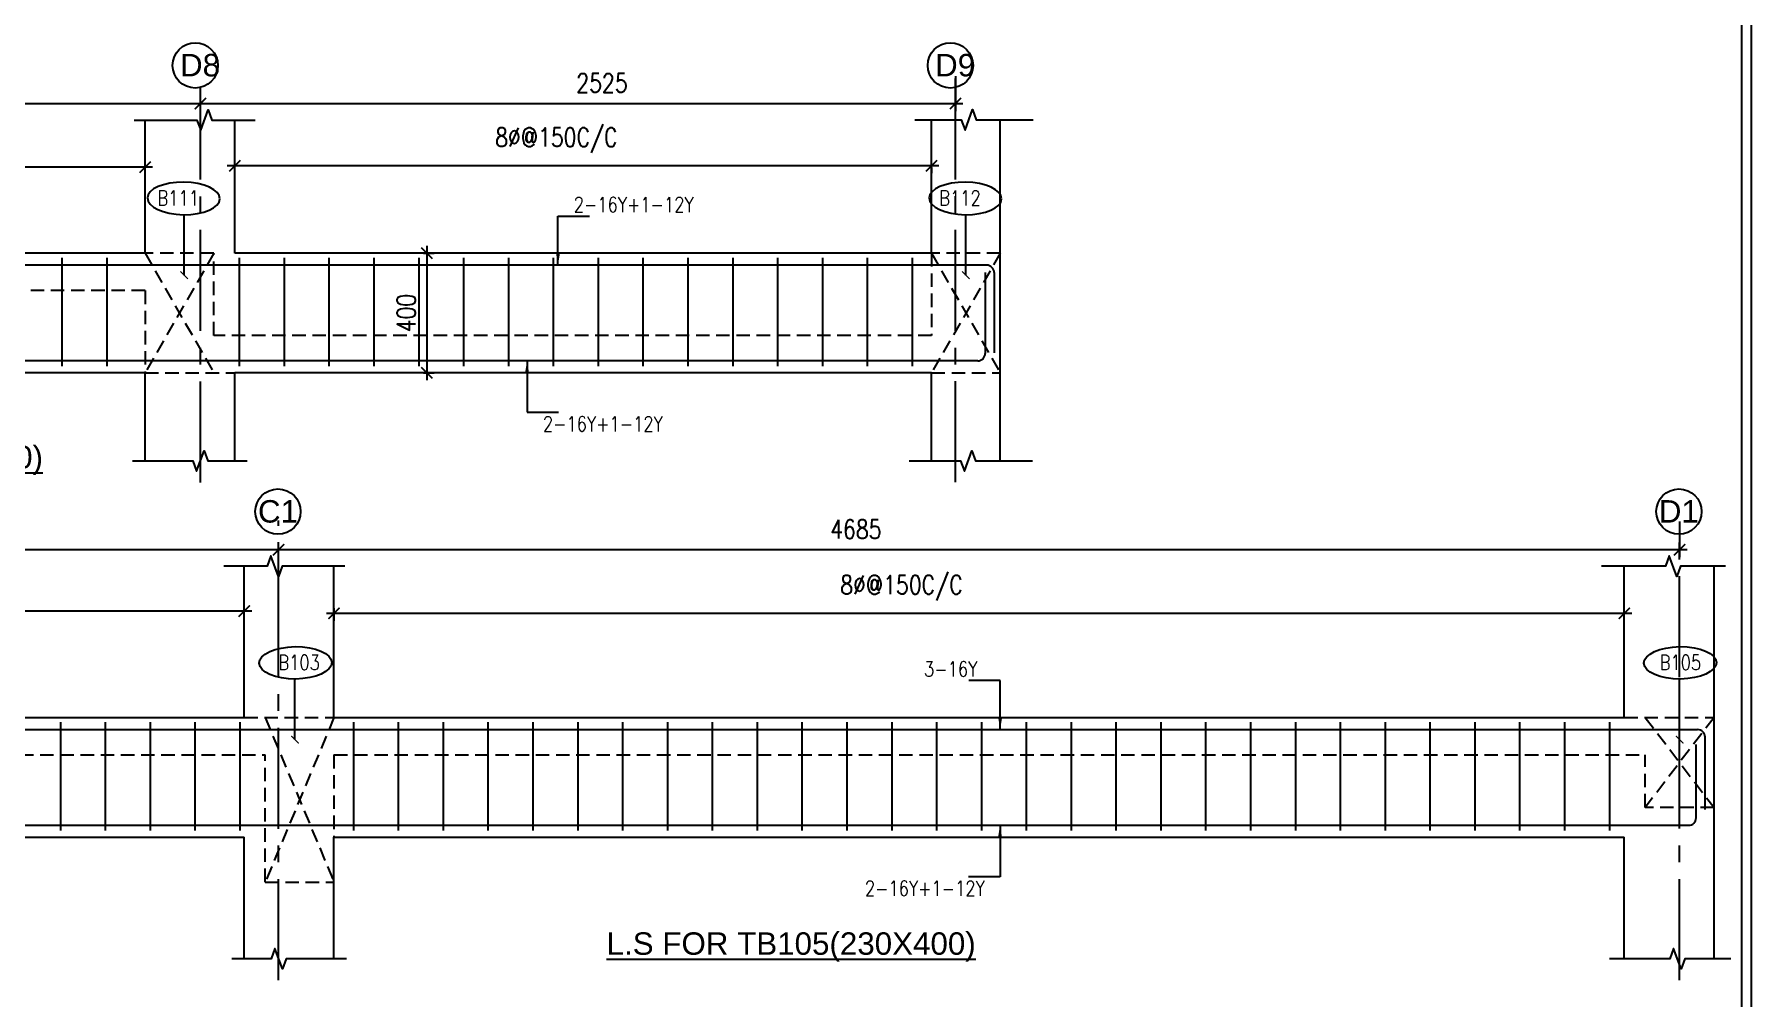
# Model space of a CAD drawing. Header units: millimetres. Extents: x 12977220 to 13113408, y -169657 to -55898.
# Drawn here: x 13086670 to 13092413, y -85371 to -82151 of the extents above; entities that cross this region are included whole.
import ezdxf

# ---------------------------------------------------------------- set-up
doc = ezdxf.new("R2010")
doc.units = ezdxf.units.MM
doc.header["$LTSCALE"] = 3
doc.header["$PDMODE"] = 66
for name, pattern in [('CENTER', [2, 1.25, -0.25, 0.25, -0.25]), ('CENTER2', [1.125, 0.75, -0.125, 0.125, -0.125]), ('HIDDEN', [0.375, 0.25, -0.125]), ('HIDDENX2', [0.75, 0.5, -0.25])]:
    doc.linetypes.add(name, pattern=pattern)
for name, color, linetype in [('BEAM ROD', 211, 'Continuous'), ('COLUMN-NAME', 83, 'Continuous'), ('DIM', 9, 'Continuous'), ('FOOTING', 60, 'Continuous'), ('GRID', 8, 'CENTER'), ('GRIDNAME', 83, 'Continuous'), ('Hidden', 5, 'HIDDEN'), ('STRIPS-COL-MID', 1, 'Continuous')]:
    doc.layers.add(name, color=color, linetype=linetype)
doc.styles.add('ariel', font='ARIAL.TTF')
doc.styles.add('ROMANS', font='romans.shx', dxfattribs={"width": 0.8})
doc.styles.add('ROMANT', font='romant.shx', dxfattribs={"width": 0.75})
doc.styles.add('STYLE1', font='romans.shx', dxfattribs={"width": 0.8})
doc.dimstyles.new('1NNN', dxfattribs={"dimtxt": 0.5, "dimasz": 0.625, "dimexe": 0.25, "dimexo": 0.25, "dimgap": 0.375, "dimtad": 1, "dimdec": 0, "dimzin": 0, "dimdsep": 46, "dimtxsty": 'ROMANS', "dimblk": 'ARCHTICK', "dimcen": 0.0225, "dimdle": 0.25, "dimclrd": 9, "dimclre": 9, "dimclrt": 4, "dimadec": 0, "dimazin": 0, "dimtfac": 1, "dimtdec": 0, "dimtofl": 0, "dimtmove": 0, "dimatfit": 3, "dimfxl": 1, "dimtvp": 0.25, "dimtolj": 1, "dimtzin": 0, "dimarcsym": 0})
doc.dimstyles.new('DIM', dxfattribs={"dimtxt": 3, "dimasz": 1, "dimexe": 1, "dimexo": 1, "dimgap": 0.5, "dimtad": 1, "dimdec": 0, "dimdsep": 46, "dimtxsty": 'ROMANT', "dimblk": 'DOT', "dimcen": 2, "dimdle": 1, "dimclrd": 9, "dimclre": 9, "dimclrt": 123, "dimadec": 0, "dimazin": 0, "dimtfac": 1, "dimtdec": 0, "dimtmove": 2, "dimatfit": 2, "dimldrblk": 'ARCHTICK', "dimfxl": 1, "dimarcsym": 0})

# ---------------------------------------------------------------- blocks, each defined once
blk = doc.blocks.new('_ARCHTICK')
at = {"color": 0, "linetype": 'ByBlock', "const_width": 0.15}
blk.add_lwpolyline([(-0.5, -0.5), (0.5, 0.5)], dxfattribs=at)
blk = doc.blocks.new('*D807')
at = {"layer": 'Defpoints', "color": 0, "transparency": 16777216}
for p in [(13083455.6, -82262.3), (13087225.6, -82381.9), (13087225.6, -82422.6)]:
    blk.add_point(p, dxfattribs=at)
at = {"layer": 'DIM', "color": 8, "lineweight": -2, "transparency": 16777216}
for p, q in [((13083455.6, -82287.3), (13083455.6, -82406.9)), ((13083430.6, -82381.9), (13087250.6, -82381.9)), ((13087225.6, -82397.6), (13087225.6, -82356.9))]:
    blk.add_line(p, q, dxfattribs=at)
at = {"layer": 'DIM', "color": 8, "lineweight": -2, "transparency": 16777216, "xscale": 37.5, "yscale": 37.5, "zscale": 37.5, "rotation": 180}
blk.add_blockref('_ARCHTICK', (13083455.6, -82381.9), dxfattribs=at)
at = {"layer": 'DIM', "color": 8, "lineweight": -2, "transparency": 16777216, "xscale": 37.5, "yscale": 37.5, "zscale": 37.5}
blk.add_blockref('_ARCHTICK', (13087225.6, -82381.9), dxfattribs=at)
at = {"layer": 'DIM', "color": 6, "transparency": 16777216, "insert": (13085295.3, -82313.2), "char_height": 62.5, "attachment_point": 5, "style": 'ROMANS'}
blk.add_mtext('\\A1;3770', dxfattribs=at)
blk = doc.blocks.new('*D808')
at = {"layer": 'Defpoints', "color": 0, "transparency": 16777216}
for p in [(13089750.6, -82265.6), (13089750.6, -82381.9), (13087225.6, -82420.3)]:
    blk.add_point(p, dxfattribs=at)
at = {"layer": 'DIM', "color": 8, "lineweight": -2, "transparency": 16777216}
for p, q in [((13089750.6, -82290.6), (13089750.6, -82406.9)), ((13087200.6, -82381.9), (13089775.6, -82381.9)), ((13087225.6, -82395.3), (13087225.6, -82356.9))]:
    blk.add_line(p, q, dxfattribs=at)
at = {"layer": 'DIM', "color": 8, "lineweight": -2, "transparency": 16777216, "xscale": 37.5, "yscale": 37.5, "zscale": 37.5, "rotation": 180}
blk.add_blockref('_ARCHTICK', (13087225.6, -82381.9), dxfattribs=at)
at = {"layer": 'DIM', "color": 8, "lineweight": -2, "transparency": 16777216, "xscale": 37.5, "yscale": 37.5, "zscale": 37.5}
blk.add_blockref('_ARCHTICK', (13089750.6, -82381.9), dxfattribs=at)
at = {"layer": 'DIM', "color": 6, "transparency": 16777216, "insert": (13088568.7, -82313.2), "char_height": 62.5, "attachment_point": 5, "style": 'ROMANS'}
blk.add_mtext('\\A1;2525', dxfattribs=at)
blk = doc.blocks.new('*D809')
at = {"layer": 'Defpoints', "color": 0, "transparency": 16777216}
for p in [(13087946.4, -82882.2), (13087946.4, -83282.2), (13087982.8, -83282.2)]:
    blk.add_point(p, dxfattribs=at)
at = {"layer": 'DIM', "color": 8, "lineweight": -2, "transparency": 16777216}
for p, q in [((13087982.8, -82857.2), (13087982.8, -83307.2)), ((13087971.4, -82882.2), (13088007.8, -82882.2)), ((13087971.4, -83282.2), (13088007.8, -83282.2))]:
    blk.add_line(p, q, dxfattribs=at)
at = {"layer": 'DIM', "color": 8, "lineweight": -2, "transparency": 16777216, "xscale": 37.5, "yscale": 37.5, "zscale": 37.5}
for p, rotation in [((13087982.8, -82882.2), 90), ((13087982.8, -83282.2), 270)]:
    blk.add_blockref('_ARCHTICK', p, dxfattribs=dict(at, rotation=rotation))
at = {"layer": 'DIM', "color": 6, "transparency": 16777216, "insert": (13087914, -83082.2), "char_height": 62.5, "attachment_point": 5, "rotation": 90, "style": 'ROMANS'}
blk.add_mtext('\\A1;400', dxfattribs=at)
blk = doc.blocks.new('*D810')
at = {"layer": 'Defpoints', "color": 0, "transparency": 16777216}
for p in [(13083570.5, -82594.6), (13083570.5, -82598.3), (13087040.6, -82660.6)]:
    blk.add_point(p, dxfattribs=at)
at = {"layer": 'DIM', "color": 8, "lineweight": -2, "transparency": 16777216}
for p, q in [((13083570.5, -82573.3), (13083570.5, -82569.6)), ((13087040.6, -82635.6), (13087040.6, -82569.6)), ((13087065.6, -82594.6), (13083545.5, -82594.6))]:
    blk.add_line(p, q, dxfattribs=at)
at = {"layer": 'DIM', "color": 8, "lineweight": -2, "transparency": 16777216, "xscale": 37.5, "yscale": 37.5, "zscale": 37.5, "rotation": 180}
blk.add_blockref('_ARCHTICK', (13083570.5, -82594.6), dxfattribs=at)
at = {"layer": 'DIM', "color": 8, "lineweight": -2, "transparency": 16777216, "xscale": 37.5, "yscale": 37.5, "zscale": 37.5}
blk.add_blockref('_ARCHTICK', (13087040.6, -82594.6), dxfattribs=at)
at = {"layer": 'DIM', "color": 6, "transparency": 16777216, "insert": (13085305.6, -82509.5), "char_height": 62.5, "attachment_point": 5, "style": 'ROMANS'}
blk.add_mtext('\\A1;8%%C@150C/C', dxfattribs=at)
blk = doc.blocks.new('*D811')
at = {"layer": 'Defpoints', "color": 0, "transparency": 16777216}
for p in [(13089670.6, -82570.7), (13087340.6, -82590.1), (13087340.6, -82593.7)]:
    blk.add_point(p, dxfattribs=at)
at = {"layer": 'DIM', "color": 8, "lineweight": -2, "transparency": 16777216}
for p, q in [((13087340.6, -82568.7), (13087340.6, -82565.1)), ((13089695.6, -82590.1), (13087315.6, -82590.1)), ((13089670.6, -82595.7), (13089670.6, -82615.1))]:
    blk.add_line(p, q, dxfattribs=at)
at = {"layer": 'DIM', "color": 8, "lineweight": -2, "transparency": 16777216, "xscale": 37.5, "yscale": 37.5, "zscale": 37.5, "rotation": 180}
blk.add_blockref('_ARCHTICK', (13087340.6, -82590.1), dxfattribs=at)
at = {"layer": 'DIM', "color": 8, "lineweight": -2, "transparency": 16777216, "xscale": 37.5, "yscale": 37.5, "zscale": 37.5}
blk.add_blockref('_ARCHTICK', (13089670.6, -82590.1), dxfattribs=at)
at = {"layer": 'DIM', "color": 6, "transparency": 16777216, "insert": (13088416, -82504.9), "char_height": 62.5, "attachment_point": 5, "style": 'ROMANS'}
blk.add_mtext('\\A1;8%%C@150C/C', dxfattribs=at)
blk = doc.blocks.new('_Dot')
at = {"color": 0, "linetype": 'ByBlock', "lineweight": -2}
blk.add_line((-0.5, 0), (-1, 0), dxfattribs=at)
at = {"color": 0, "linetype": 'ByBlock', "const_width": 0.5}
blk.add_lwpolyline([(-0.25, 0, 1), (0.25, 0, 1)], format="xyb", close=True, dxfattribs=at)
blk = doc.blocks.new('*D818')
at = {"layer": 'Defpoints', "color": 0, "transparency": 16777216}
for p in [(13092172.4, -83754.1), (13087487.4, -83873.8), (13087487.4, -83996.2)]:
    blk.add_point(p, dxfattribs=at)
at = {"layer": 'DIM', "color": 8, "lineweight": -2, "transparency": 16777216}
for p, q in [((13092172.4, -83779.1), (13092172.4, -83898.8)), ((13092197.4, -83873.8), (13087462.4, -83873.8)), ((13087487.4, -83971.2), (13087487.4, -83848.8))]:
    blk.add_line(p, q, dxfattribs=at)
at = {"layer": 'DIM', "color": 8, "lineweight": -2, "transparency": 16777216, "xscale": 37.5, "yscale": 37.5, "zscale": 37.5, "rotation": 180}
blk.add_blockref('_ARCHTICK', (13087487.4, -83873.8), dxfattribs=at)
at = {"layer": 'DIM', "color": 8, "lineweight": -2, "transparency": 16777216, "xscale": 37.5, "yscale": 37.5, "zscale": 37.5}
blk.add_blockref('_ARCHTICK', (13092172.4, -83873.8), dxfattribs=at)
at = {"layer": 'DIM', "color": 6, "transparency": 16777216, "insert": (13089417.7, -83805), "char_height": 62.5, "attachment_point": 5, "style": 'ROMANS'}
blk.add_mtext('\\A1;4685', dxfattribs=at)
blk = doc.blocks.new('*D819')
at = {"layer": 'Defpoints', "color": 0, "transparency": 16777216}
for p in [(13083437.4, -83757.4), (13083437.4, -83873.8), (13087487.4, -83983.5)]:
    blk.add_point(p, dxfattribs=at)
at = {"layer": 'DIM', "color": 8, "lineweight": -2, "transparency": 16777216}
for p, q in [((13083437.4, -83782.4), (13083437.4, -83898.8)), ((13087512.4, -83873.8), (13083412.4, -83873.8)), ((13087487.4, -83958.5), (13087487.4, -83848.8))]:
    blk.add_line(p, q, dxfattribs=at)
at = {"layer": 'DIM', "color": 8, "lineweight": -2, "transparency": 16777216, "xscale": 37.5, "yscale": 37.5, "zscale": 37.5, "rotation": 180}
blk.add_blockref('_ARCHTICK', (13083437.4, -83873.8), dxfattribs=at)
at = {"layer": 'DIM', "color": 8, "lineweight": -2, "transparency": 16777216, "xscale": 37.5, "yscale": 37.5, "zscale": 37.5}
blk.add_blockref('_ARCHTICK', (13087487.4, -83873.8), dxfattribs=at)
at = {"layer": 'DIM', "color": 6, "transparency": 16777216, "insert": (13086144.4, -83805), "char_height": 62.5, "attachment_point": 5, "style": 'ROMANS'}
blk.add_mtext('\\A1;4050', dxfattribs=at)
blk = doc.blocks.new('*D821')
at = {"layer": 'Defpoints', "color": 0, "transparency": 16777216}
for p in [(13087672.4, -84043.4), (13087672.4, -84086.3), (13091987.4, -84105.4)]:
    blk.add_point(p, dxfattribs=at)
at = {"layer": 'DIM', "color": 8, "lineweight": -2, "transparency": 16777216}
for p, q in [((13087672.4, -84068.4), (13087672.4, -84111.3)), ((13091987.4, -84080.4), (13091987.4, -84061.3)), ((13092012.4, -84086.3), (13087647.4, -84086.3))]:
    blk.add_line(p, q, dxfattribs=at)
at = {"layer": 'DIM', "color": 8, "lineweight": -2, "transparency": 16777216, "xscale": 37.5, "yscale": 37.5, "zscale": 37.5, "rotation": 180}
blk.add_blockref('_ARCHTICK', (13087672.4, -84086.3), dxfattribs=at)
at = {"layer": 'DIM', "color": 8, "lineweight": -2, "transparency": 16777216, "xscale": 37.5, "yscale": 37.5, "zscale": 37.5}
blk.add_blockref('_ARCHTICK', (13091987.4, -84086.3), dxfattribs=at)
at = {"layer": 'DIM', "color": 6, "transparency": 16777216, "insert": (13089570.1, -84001.2), "char_height": 62.5, "attachment_point": 5, "style": 'ROMANS'}
blk.add_mtext('\\A1;8%%C@150C/C', dxfattribs=at)
blk = doc.blocks.new('*D822')
at = {"layer": 'Defpoints', "color": 0, "transparency": 16777216}
for p in [(13083587.4, -84078.9), (13083587.4, -84125.9), (13087372.4, -84149.5)]:
    blk.add_point(p, dxfattribs=at)
at = {"layer": 'DIM', "color": 8, "lineweight": -2, "transparency": 16777216}
for p, q in [((13083587.4, -84100.9), (13083587.4, -84053.9)), ((13087372.4, -84124.5), (13087372.4, -84053.9)), ((13087397.4, -84078.9), (13083562.4, -84078.9))]:
    blk.add_line(p, q, dxfattribs=at)
at = {"layer": 'DIM', "color": 8, "lineweight": -2, "transparency": 16777216, "xscale": 37.5, "yscale": 37.5, "zscale": 37.5, "rotation": 180}
blk.add_blockref('_ARCHTICK', (13083587.4, -84078.9), dxfattribs=at)
at = {"layer": 'DIM', "color": 8, "lineweight": -2, "transparency": 16777216, "xscale": 37.5, "yscale": 37.5, "zscale": 37.5}
blk.add_blockref('_ARCHTICK', (13087372.4, -84078.9), dxfattribs=at)
at = {"layer": 'DIM', "color": 6, "transparency": 16777216, "insert": (13085587.4, -83993.8), "char_height": 62.5, "attachment_point": 5, "style": 'ROMANS'}
blk.add_mtext('\\A1; 8%%C@150C/C', dxfattribs=at)

msp = doc.modelspace()

# ---------------------------------------------------------------- linework, layer by layer
at = {"layer": 'BEAM ROD', "color": 2}
for p, q in [((13087081.3, -82922.2), (13083395.6, -82922.2)), ((13089855.2, -82922.2), (13087081.3, -82922.2)), ((13089850.2, -82947.2), (13089850.2, -83217.2)), ((13089880.2, -82947.2), (13089880.2, -83215.2)), ((13089825.2, -83242.2), (13083425.6, -83242.2)), ((13083332.9, -84474.8), (13087631.8, -84474.8)), ((13087631.8, -84474.8), (13092232.4, -84474.8)), ((13092227.4, -84769.8), (13092227.4, -84525.1)), ((13092257.4, -84741.6), (13092257.4, -84499.8)), ((13083362.9, -84794.8), (13092202.4, -84794.8))]:
    msp.add_line(p, q, dxfattribs=at)
for centre, start, end in [((13089855.2, -82947.2), 0, 90), ((13089825.2, -83217.2, 0), 270, 360), ((13092232.4, -84499.8), 0, 90), ((13092202.4, -84769.8, 0), 270, 0)]:
    msp.add_arc(centre, 25, start, end, dxfattribs=at)
at = {"layer": 'COLUMN-NAME', "color": 8, "linetype": 'HIDDENX2', "ltscale": 30}
for p, q in [((13087270.6, -82882.2), (13087040.6, -82882.2)), ((13087040.6, -82882.2), (13087270.6, -83282.2)), ((13087270.6, -82882.2), (13087040.6, -83282.2)), ((13087270.6, -83157.2), (13087270.6, -82882.2)), ((13089900.6, -82882.2), (13089670.6, -82882.2)), ((13089670.6, -82882.2), (13089670.6, -83157.2)), ((13089670.6, -82882.2), (13089900.6, -83282.2)), ((13089900.6, -82882.2), (13089670.6, -83282.2)), ((13087040.6, -83007.2), (13083570.6, -83007.2)), ((13087040.6, -83007.2), (13087040.6, -83282.2)), ((13089670.6, -83157.2), (13087270.6, -83157.2)), ((13087040.6, -83282.2), (13087340.6, -83282.2)), ((13089670.6, -83282.2), (13089900.6, -83282.2)), ((13087372.4, -84434.8), (13087672.4, -84434.8)), ((13087672.4, -84434.8), (13087442.4, -84984.8)), ((13087442.4, -84434.8), (13087672.4, -84984.8)), ((13091987.4, -84434.8), (13092287.4, -84434.8)), ((13092287.4, -84434.8), (13092057.4, -84734.8)), ((13092057.4, -84434.8), (13092287.4, -84734.8)), ((13083517.4, -84559.8), (13087442.4, -84559.8)), ((13087442.4, -84984.8), (13087442.4, -84559.8)), ((13087672.4, -84559.8), (13092057.4, -84559.8)), ((13087672.4, -84559.8), (13087672.4, -84834.8)), ((13092057.4, -84734.8), (13092057.4, -84559.8)), ((13092287.4, -84734.8), (13092057.4, -84734.8)), ((13087442.4, -84984.8), (13087442.4, -84834.8)), ((13087442.4, -84984.8), (13087672.4, -84984.8))]:
    msp.add_line(p, q, dxfattribs=at)
at = {"layer": 'DIM', "linetype": 'ByBlock', "ltscale": 500}
msp.add_line((13092380.3, -92383), (13092380.3, -78589), dxfattribs=at)
at = {"layer": 'DIM', "color": 1, "linetype": 'ByBlock', "ltscale": 500}
for p, q in [((13087040.6, -82882.2), (13087040.6, -82438)), ((13087340.6, -82882.2), (13087340.6, -82437.4)), ((13089670.6, -82882.2), (13089670.6, -82437.4)), ((13089900.6, -83282.2), (13089900.6, -82437.4)), ((13087040.6, -82882.2), (13083570.6, -82882.2)), ((13089670.6, -82882.2), (13087340.6, -82882.2)), ((13087040.6, -83282.2), (13083570.6, -83282.2)), ((13087040.6, -83577.4), (13087040.6, -83282.2)), ((13087340.6, -83576.9), (13087340.6, -83282.2)), ((13089670.6, -83282.2), (13087340.6, -83282.2)), ((13089670.6, -83576.9), (13089670.6, -83282.2)), ((13089900.6, -83576.9), (13089900.6, -83282.2)), ((13087372.4, -84434.8), (13087372.4, -83929.3)), ((13087672.4, -84434.8), (13087672.4, -83929.8)), ((13091987.4, -84434.8), (13091987.4, -83929.3)), ((13092287.4, -84434.8), (13092287.4, -83929.3)), ((13083587.4, -84434.8), (13087372.4, -84434.8)), ((13087672.4, -84434.8), (13091987.4, -84434.8)), ((13092287.4, -85240.9), (13092287.4, -84434.8)), ((13083587.4, -84834.8), (13087372.4, -84834.8)), ((13087372.4, -85240.9), (13087372.4, -84834.8)), ((13087672.4, -85241.4), (13087672.4, -84834.8)), ((13087672.4, -84834.8), (13091987.4, -84834.8)), ((13091987.4, -85240.9), (13091987.4, -84834.8))]:
    msp.add_line(p, q, dxfattribs=at)
at = {"layer": 'DIM', "linetype": 'ByBlock', "ltscale": 500}
msp.add_lwpolyline([(13092413.3, -78556), (13072811.3, -78556), (13072811.3, -92416), (13092413.3, -92416)], close=True, dxfattribs=at)
at = {"layer": 'FOOTING', "color": 6, "linetype": 'ByBlock', "extrusion": (0, 0, -1)}
for centre in [(13087169.5, -82699.1), (13089783.8, -82699.1)]:
    msp.add_ellipse(centre, major_axis=(121.2, -1.5), ratio=0.448183, dxfattribs=at)
at = {"layer": 'FOOTING', "color": 6, "linetype": 'ByBlock'}
for centre in [(13087543.6, -84251.7), (13092174.2, -84251.7)]:
    msp.add_ellipse(centre, major_axis=(-121.2, -1.5), ratio=0.448183, dxfattribs=at)
at = {"layer": 'GRID', "linetype": 'CENTER2', "ltscale": 150}
for p, q in [((13087225.6, -83648.4), (13087225.6, -82330.1)), ((13089750.6, -83648.1), (13089750.6, -82296.7)), ((13087487.4, -85312.4), (13087487.4, -83776.1)), ((13092172.4, -85312.1), (13092172.4, -83821.9))]:
    msp.add_line(p, q, dxfattribs=at)
at = {"layer": 'GRIDNAME'}
for centre in [(13087208.6, -82254.3), (13089733.6, -82254.3), (13087485.1, -83746.1), (13092170.1, -83746.1)]:
    msp.add_circle(centre, 75.8, dxfattribs=at)
at = {"layer": 'Hidden', "color": 1, "linetype": 'Continuous'}
for points in [[(13087003.9, -82437), (13087214.2, -82437), (13087226.7, -82471.3), (13087251.7, -82402.6), (13087264.2, -82437), (13087408.6, -82437)], [(13089615.2, -82436.1), (13089770.2, -82436.1), (13089782.7, -82470.4), (13089807.7, -82401.7), (13089820.2, -82436.1), (13090010.2, -82436.1)], [(13086998.8, -83576.9), (13087200.6, -83576.9), (13087213.1, -83611.2), (13087238.1, -83542.5), (13087250.6, -83576.9), (13087382.1, -83576.9)], [(13089596.3, -83576.9), (13089768.1, -83576.9), (13089780.6, -83611.2), (13089805.6, -83542.5), (13089818.1, -83576.9), (13090008.1, -83576.9)], [(13087709.1, -83928.8), (13087498.9, -83928.8), (13087486.4, -83963.1), (13087461.4, -83894.4), (13087448.9, -83928.8), (13087304.4, -83928.8)], [(13092326.3, -83928.9), (13092175.2, -83928.9), (13092162.7, -83963.2), (13092137.7, -83894.5), (13092125.2, -83928.9), (13091910.9, -83928.9)], [(13087714.2, -85240.9), (13087512.4, -85240.9), (13087499.9, -85275.2), (13087474.9, -85206.5), (13087462.4, -85240.9), (13087330.9, -85240.9)], [(13092343.7, -85240.9), (13092189.6, -85240.9), (13092177.1, -85275.2), (13092152.1, -85206.5), (13092139.6, -85240.9), (13091938, -85240.9)]]:
    msp.add_lwpolyline(points, dxfattribs=at)
at = {"layer": 'STRIPS-COL-MID', "color": 8, "linetype": 'Continuous'}
for p, q in [((13086762.5, -82897.3), (13086762.5, -83259.9)), ((13086912.5, -82897.3), (13086912.5, -83259.9)), ((13087355.7, -82897.3), (13087355.7, -83259.9)), ((13087505.7, -82897.3), (13087505.7, -83259.9)), ((13087655.7, -82897.3), (13087655.7, -83259.9)), ((13087805.7, -82897.3), (13087805.7, -83259.9)), ((13087955.7, -82897.3), (13087955.7, -83259.9)), ((13088105.7, -82897.3), (13088105.7, -83259.9)), ((13088255.7, -82897.3), (13088255.7, -83259.9)), ((13088405.7, -82897.3), (13088405.7, -83259.9)), ((13088555.7, -82897.3), (13088555.7, -83259.9)), ((13088705.7, -82897.3), (13088705.7, -83259.9)), ((13088855.7, -82897.3), (13088855.7, -83259.9)), ((13089005.7, -82897.3), (13089005.7, -83259.9)), ((13089155.7, -82897.3), (13089155.7, -83259.9)), ((13089305.7, -82897.3), (13089305.7, -83259.9)), ((13089455.7, -82897.3), (13089455.7, -83259.9)), ((13089605.7, -82897.3), (13089605.7, -83259.9)), ((13086757.3, -84450), (13086757.3, -84812.5)), ((13086907.3, -84450), (13086907.3, -84812.5)), ((13087057.3, -84450), (13087057.3, -84812.5)), ((13087207.3, -84450), (13087207.3, -84812.5)), ((13087357.3, -84450), (13087357.3, -84812.5)), ((13087737.4, -84450), (13087737.4, -84812.5)), ((13087887.4, -84450), (13087887.4, -84812.5)), ((13088037.4, -84450), (13088037.4, -84812.5)), ((13088187.4, -84450), (13088187.4, -84812.5)), ((13088337.4, -84450), (13088337.4, -84812.5)), ((13088487.4, -84450), (13088487.4, -84812.5)), ((13088637.4, -84450), (13088637.4, -84812.5)), ((13088787.4, -84450), (13088787.4, -84812.5)), ((13088937.4, -84450), (13088937.4, -84812.5)), ((13089087.4, -84450), (13089087.4, -84812.5)), ((13089237.4, -84450), (13089237.4, -84812.5)), ((13089387.4, -84450), (13089387.4, -84812.5)), ((13089537.4, -84450), (13089537.4, -84812.5)), ((13089687.4, -84450), (13089687.4, -84812.5)), ((13089837.4, -84450), (13089837.4, -84812.5)), ((13089987.4, -84450), (13089987.4, -84812.5)), ((13090137.4, -84450), (13090137.4, -84812.5)), ((13090287.4, -84450), (13090287.4, -84812.5)), ((13090437.4, -84450), (13090437.4, -84812.5)), ((13090587.4, -84450), (13090587.4, -84812.5)), ((13090737.4, -84450), (13090737.4, -84812.5)), ((13090887.4, -84450), (13090887.4, -84812.5)), ((13091037.4, -84450), (13091037.4, -84812.5)), ((13091187.4, -84450), (13091187.4, -84812.5)), ((13091337.4, -84450), (13091337.4, -84812.5)), ((13091487.4, -84450), (13091487.4, -84812.5)), ((13091637.4, -84450), (13091637.4, -84812.5)), ((13091787.4, -84450), (13091787.4, -84812.5)), ((13091937.4, -84450), (13091937.4, -84812.5))]:
    msp.add_line(p, q, dxfattribs=at)

# ---------------------------------------------------------------- texts
at = {"layer": 'FOOTING', "color": 6, "linetype": 'ByBlock', "style": 'STYLE1', "width": 0.8}
for s, p in [('B111', (13087082, -82722.9)), ('2-16Y+1-12Y', (13088474.1, -82744.7)), ('B112', (13089696.3, -82722.9)), ('2-16Y+1-12Y', (13088370.8, -83477.9)), ('B103', (13087486.3, -84275.5)), ('3-16Y', (13089645.7, -84297.3)), ('B105', (13092105.6, -84275.5)), ('2-16Y+1-12Y', (13089447.6, -85030.6))]:
    msp.add_text(s, height=50, dxfattribs=at).set_placement(p)
at = {"layer": 'GRIDNAME', "style": 'ariel'}
for s, rotation, p in [('D8', 0, (13087157.5, -82291)), ('D9', 0, (13089682.5, -82291)), ('C1', 360, (13087418.2, -83782.8)), ('D1', 360, (13092102.8, -83782.8))]:
    msp.add_text(s, height=75, rotation=rotation, dxfattribs=at).set_placement(p)
at = {"layer": 'GRIDNAME', "color": 2, "style": 'ariel'}
msp.add_text('%%UL.S FOR TB104(230X400)', height=75, rotation=0, dxfattribs=at).set_placement((13085464.8, -83601.5))
at = {"layer": 'GRIDNAME', "color": 4, "style": 'ariel'}
msp.add_text('%%UL.S FOR TB105(230X400)', height=75, rotation=360, dxfattribs=at).set_placement((13088584, -85227.7))

# ---------------------------------------------------------------- dimensions: what is measured, and where the dimension line sits
at = {"layer": 'DIM', "color": 8}
for base, p1, p2, picture, middle in [((13087225.6, -82381.9), (13083455.6, -82262.3), (13087225.6, -82422.6), '*D807', (13085295.3, -82381.9)), ((13089750.6, -82381.9), (13087225.6, -82420.3), (13089750.6, -82265.6), '*D808', (13088568.7, -82381.9))]:
    dim = msp.add_linear_dim(base=base, p1=p1, p2=p2, dimstyle='1NNN', override={"dimscale": 25, "dimtxt": 2.5, "dimasz": 1.5, "dimexe": 1, "dimexo": 1, "dimgap": 1.5, "dimcen": 0.09, "dimdle": 1, "dimclrd": 8, "dimclre": 8, "dimclrt": 6, "dimtvp": 1}, dxfattribs=at)
    dim.commit()
    dim.dimension.update_dxf_attribs({"geometry": picture, "text_midpoint": middle, "dimtype": 160})
for base, p1, p2, picture, middle in [((13083570.5, -82594.6), (13087040.6, -82660.6), (13083570.5, -82598.3), '*D810', (13085305.6, -82594.6)), ((13087340.6, -82590.1), (13089670.6, -82570.7), (13087340.6, -82593.7), '*D811', (13088416, -82590.1))]:
    dim = msp.add_linear_dim(base=base, p1=p1, p2=p2, text='8%%C@150C/C', dimstyle='1NNN', override={"dimscale": 25, "dimtxt": 2.5, "dimasz": 1.5, "dimexe": 1, "dimexo": 1, "dimgap": 1.5, "dimcen": 0.09, "dimdle": 1, "dimclrd": 8, "dimclre": 8, "dimclrt": 6, "dimtvp": 1}, dxfattribs=at)
    dim.commit()
    dim.dimension.update_dxf_attribs({"geometry": picture, "text_midpoint": middle, "dimtype": 160})
for base, p1, p2, angle, picture, middle in [((13087982.8, -83282.2), (13087946.4, -82882.2), (13087946.4, -83282.2), 90, '*D809', (13087982.8, -83082.2)), ((13083437.4, -83873.8), (13087487.4, -83983.5), (13083437.4, -83757.4), 180, '*D819', (13086144.4, -83873.8)), ((13087487.4, -83873.8), (13092172.4, -83754.1), (13087487.4, -83996.2), 180, '*D818', (13089417.7, -83873.8))]:
    dim = msp.add_linear_dim(base=base, p1=p1, p2=p2, angle=angle, dimstyle='1NNN', override={"dimscale": 25, "dimtxt": 2.5, "dimasz": 1.5, "dimexe": 1, "dimexo": 1, "dimgap": 1.5, "dimcen": 0.09, "dimdle": 1, "dimclrd": 8, "dimclre": 8, "dimclrt": 6, "dimtvp": 1}, dxfattribs=at)
    dim.commit()
    dim.dimension.update_dxf_attribs({"geometry": picture, "text_midpoint": middle, "dimtype": 160})
for base, p1, p2, text, picture, middle in [((13083587.4, -84078.9), (13087372.4, -84149.5), (13083587.4, -84125.9), ' 8%%C@150C/C', '*D822', (13085587.4, -84078.9)), ((13087672.4, -84086.3), (13091987.4, -84105.4), (13087672.4, -84043.4), '8%%C@150C/C', '*D821', (13089570.1, -84086.3))]:
    dim = msp.add_linear_dim(base=base, p1=p1, p2=p2, angle=180, text=text, dimstyle='1NNN', override={"dimscale": 25, "dimtxt": 2.5, "dimasz": 1.5, "dimexe": 1, "dimexo": 1, "dimgap": 1.5, "dimcen": 0.09, "dimdle": 1, "dimclrd": 8, "dimclre": 8, "dimclrt": 6, "dimtvp": 1}, dxfattribs=at)
    dim.commit()
    dim.dimension.update_dxf_attribs({"geometry": picture, "text_midpoint": middle, "dimtype": 160})

# ---------------------------------------------------------------- leaders
for points in [[(13088421.5, -82922.2), (13088421.5, -82758.7), (13088526.7, -82758.7)], [(13088318.1, -83242.2), (13088318.1, -83413.9), (13088423.4, -83413.9)], [(13089900.2, -84474.8), (13089900.2, -84311.3), (13089795, -84311.3)], [(13089899.7, -84794.8), (13089899.7, -84966.6), (13089794.5, -84966.6)]]:
    msp.add_leader(points, dimstyle='1NNN', override={"dimscale": 25, "dimtxt": 2.5, "dimasz": 1.5, "dimexe": 1, "dimexo": 1, "dimgap": 1.5, "dimcen": 0.09, "dimdle": 1, "dimclrd": 8, "dimclre": 8, "dimclrt": 6, "dimtvp": 1}, dxfattribs=at)
at = {"layer": 'FOOTING', "linetype": 'ByBlock', "ltscale": 500}
for points in [[(13087171.3, -82955.8), (13087171.3, -82753.5)], [(13089785.6, -82955.8), (13089785.6, -82753.5)], [(13087541.8, -84508.4), (13087541.8, -84306.1)], [(13092172.5, -84508.4), (13092172.4, -84306.1)]]:
    msp.add_leader(points, dimstyle='DIM', override={"dimscale": 25, "dimclrt": 6}, dxfattribs=at)

doc.saveas('drawing.dxf')
